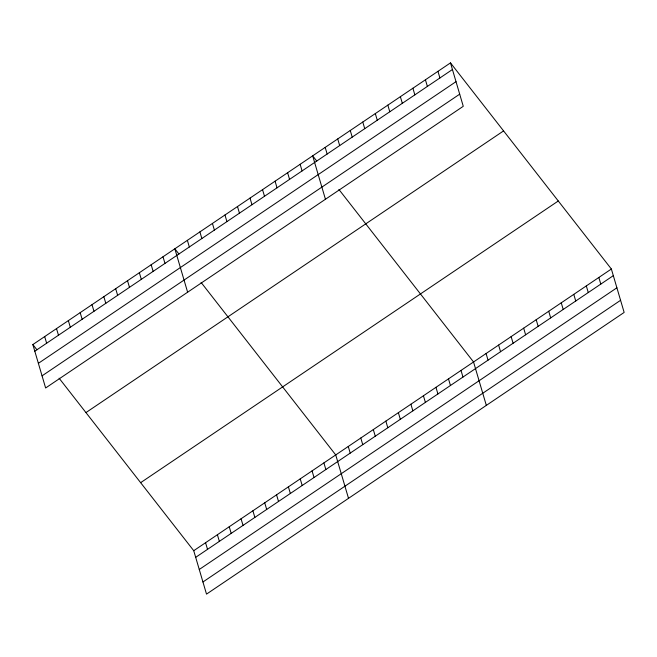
<?xml version="1.0" encoding="UTF-8"?>
<svg xmlns="http://www.w3.org/2000/svg" width="657" height="657" viewBox="0 0 657 657"><rect width="100%" height="100%" fill="white"/><g stroke="black" fill="none" stroke-linecap="round" stroke-linejoin="round"><path stroke-width="0.99" d="M450.488 62.883L463.267 106.303L45.629 387.983L32.85 344.564L450.488 62.883L611.371 269.017L624.15 312.436L206.512 594.117L193.733 550.697L59.105 378.202M34.805 351.199L452.435 69.519M38.377 363.337L456.015 81.657M42.056 375.845L459.695 94.165M85.944 412.588L503.574 130.907M140.639 482.673L558.278 200.993M193.733 550.697L611.371 269.017M195.687 557.333L613.326 275.653M199.26 569.479L616.898 287.791M202.939 581.979L620.578 300.298M316.748 161.064L312.666 155.832L325.445 199.26M338.922 189.471L473.549 361.974L486.328 405.394M178.926 254.021L174.844 248.789L187.623 292.209M201.099 282.428L335.727 454.923L348.514 498.351M32.85 344.564L36.932 349.795M598.839 277.468L600.794 284.103M586.315 285.918L588.27 292.554M573.783 294.369L575.737 301.005M561.25 302.82L563.205 309.455M548.726 311.27L550.681 317.906M536.194 319.721L538.149 326.357M523.67 328.172L525.625 334.807M437.956 71.334L439.911 77.969M511.138 336.622L513.092 343.258M425.424 79.776L427.378 86.42M498.606 345.073L500.56 351.709M412.9 88.227L414.854 94.871M486.081 353.523L488.036 360.159M400.368 96.678L402.322 103.321M387.835 105.128L389.79 111.772M461.025 370.425L462.971 377.061M375.311 113.579L377.266 120.223M448.493 378.867L450.447 385.511M362.779 122.03L364.734 128.673M435.961 387.318L437.915 393.962M350.255 130.48L352.209 137.124M423.437 395.769L425.391 402.413M337.723 138.931L339.677 145.575M410.904 404.219L412.859 410.863M325.19 147.382L327.145 154.025M398.372 412.67L400.327 419.314M385.848 421.121L387.802 427.764M300.134 164.283L302.089 170.927M373.316 429.571L375.27 436.215M287.61 172.734L289.565 179.377M360.792 438.022L362.746 444.666M275.078 181.184L277.032 187.828M348.259 446.473L350.214 453.116M262.545 189.635L264.5 196.279M250.021 198.085L251.976 204.729M323.901 462.906L325.856 469.55M237.489 206.536L239.444 213.18M312.067 470.888L314.021 477.524M224.965 214.987L226.92 221.631M300.233 478.871L302.187 485.507M212.433 223.437L214.387 230.081M288.398 486.845L290.353 493.489M199.9 231.888L201.855 238.524M276.564 494.828L278.519 501.472M187.376 240.339L189.331 246.975M264.73 502.81L266.685 509.454M252.904 510.793L254.85 517.429M241.07 518.775L243.024 525.411M163.01 256.772L164.964 263.408M229.236 526.758L231.19 533.394M151.176 264.755L153.13 271.39M217.401 534.732L219.356 541.376M139.35 272.729L141.304 279.373M205.567 542.715L207.522 549.359M127.515 280.711L129.47 287.355M115.681 288.694L117.636 295.33M103.847 296.677L105.802 303.312M92.013 304.659L93.967 311.295M80.179 312.633L82.133 319.277M68.353 320.616L70.307 327.26M56.518 328.599L58.473 335.242M44.684 336.581L46.639 343.217"/></g></svg>
